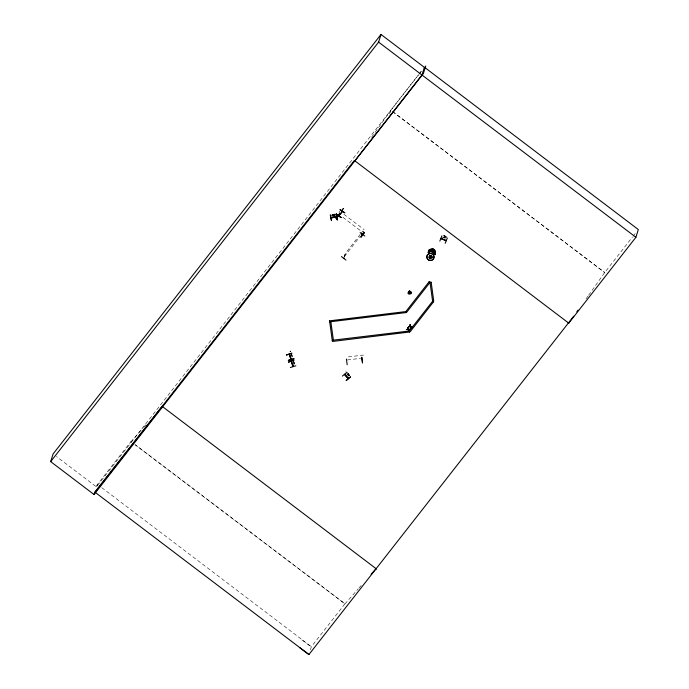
<?xml version="1.0" encoding="UTF-8"?>
<svg xmlns="http://www.w3.org/2000/svg" width="689" height="689" viewBox="0 0 689 689"><rect width="100%" height="100%" fill="white"/><g stroke="black" fill="none" stroke-linecap="round" stroke-linejoin="round"><path stroke-width="0.52" stroke-dasharray="3.44 2.58" d="M428.084 252.518A3.6 3.523 17.4 0 1 432.563 249.599A3.6 3.523 17.4 0 1 434.974 254.379A3.609 3.531 17.4 0 0 428.05 252.467C428.231 250.141 430.987 248.695 433.071 249.599M435.043 254.353A3.66 3.583 17.4 0 0 432.597 249.496A3.66 3.583 17.4 0 0 428.041 252.458C428.041 245.844 438.635 249.065 434.845 254.396A3.617 3.54 17.4 0 0 432.83 248.772A3.617 3.54 17.4 0 0 428.334 252.622M429.256 250.228L429.548 250.718L429.462 250.107M434.328 254.026L434.096 253.466M433.054 249.616L435.069 251.571L434.819 255.188A3.66 3.583 17.4 0 0 432.787 250.495A3.66 3.583 17.4 0 0 428.024 252.398L428.825 250.693M96.632 486.4L97.227 484.505M96.856 486.365L97.468 484.419L131.039 441.468L131.47 442.08M331.736 215.7L332.107 214.623M290.086 351.993L290.439 350.908M333.536 215.872L334.131 213.848M334.208 214.692L335.293 214.667M291.929 355.274L291.714 355.98L290.749 353.741M291.878 357.246L292.239 356.161M339.014 213.099L339.651 211.058M293.781 363.051L294.143 363.482L293.703 361.337M293.91 364.317L294.272 363.232M294.289 363.292L294.048 362.535L293.97 364.3L293.583 364.033M343.105 209.284L343.458 208.224L343.191 209.275M344.044 257.092L344.982 254.723L344.526 256.816M344.362 256.696L345.404 253.388L360.183 234.475M389.621 114.098L390.852 110.162L418.49 74.8M348.023 374.532L348.445 373.36M428.48 251.545C430.539 248.738 435.629 250.693 435 254.198A3.6 3.523 17.4 0 0 428.102 252.329L428.317 251.623M428.369 251.485L428.601 250.779M310.412 649.805L311.376 646.738L344.939 603.797L135.311 444.715M435.241 253.526L435.026 254.241A3.66 3.583 17.4 0 0 432.606 249.452A3.609 3.531 17.4 0 0 428.119 252.372M442.054 237.033L446.162 238.652L444.879 238.161L445.559 236.224L443.785 235.526L443.44 236.827L445.094 237.472M446.3 237.016L443.613 235.965L443.845 235.56M444.095 235.802L445.154 236.215M445.981 237.817L446.196 237.111L445.439 236.594M134.898 444.681L344.939 603.797M588.595 295.28L604.753 272.482L632.399 237.119M445.559 236.224L443.768 235.586M428.093 252.329L429.221 250.891M429.247 250.296L429.66 250.477L429.385 250.124M371.595 137.309L390.809 110.309M586.115 298.768L587.975 296.149M419.153 73.956L421.789 70.588M418.447 74.937L96.443 486.882L56.481 456.549M419.11 74.102L421.737 70.734M360.829 233.657L364.042 229.54M344.44 256.454L359.865 236.715M633.062 236.275L635.689 232.908M345.137 254.844L344.664 255.128M130.97 441.692L143.019 428.033M143.725 427.232L146.559 424.019M344.87 604.02L358.34 588.75M359.047 587.95L361.174 585.538M434.552 253.216C433.622 250.658 429.807 250.167 428.231 252.355A3.609 3.531 17.4 0 1 434.733 254.12A3.617 3.54 17.4 0 0 428.282 252.415M345.749 371.07L346.24 371.354M348.324 373.739L349.478 375.333L349.056 374.687M349.082 374.695L347.118 372.379M429.316 250.167L432.141 249.366M428.911 251.692L430.659 250.985M433.829 253.156L434.32 253.974A3.66 3.583 17.4 0 0 428.687 252.458L430.444 251.769M433.803 253.199A3.66 3.583 17.4 0 0 428.679 252.501L429.54 252.002M332.796 216.191L334.131 215.623L332.951 215.321L334.329 214.692L333.278 214.434L334.88 214.589M335.19 215.941L333.175 216.182M332.003 214.658L334.01 214.227M292.024 355.481L291.697 354.31L292.196 356.239L292.015 355.464M291.912 356.471L291.938 355.92M331.822 215.424L335.543 214.813M334.027 214.288L333.045 214.555L332.598 216.001L333.442 216.174M332.821 215.295L333.795 215.046L332.529 215.201M431.882 257.35L432.787 257.118A3.609 3.531 17.4 0 1 429.204 256.635L430.944 257.367M431.667 258.134L432.589 257.893L430.694 258.16L428.257 256.721A3.617 3.54 17.4 0 0 432.546 257.875A3.609 3.531 17.4 0 1 428.317 256.687M332.753 214.46L335.767 214.038M335.414 215.166L332.83 215.252M334.019 215.657L332.253 215.924L334.027 215.717M348.341 356.902L363.603 355.05M347.385 359.959L360.614 358.358M430.935 250.21L431.882 250.219M430.427 251.743L431.392 251.778M431.202 256.497L432.167 256.532A3.66 3.583 17.4 0 1 428.782 255.111L431.202 256.523L428.799 255.119A3.6 3.523 17.4 0 0 432.141 256.506M430.935 257.341L431.9 257.376A3.66 3.583 17.4 0 1 429.195 256.627L430.031 257.092M334.561 215.476L333.071 215.347L334.871 214.667M431.624 250.994L433.381 251.735M431.383 251.752L433.829 253.156M434.113 253.311L434.561 253.647M431.452 255.748L429.686 255.016M429.772 257.875L430.703 258.125M429.523 258.676L430.453 258.926A3.6 3.523 17.4 0 1 429.54 258.659A3.66 3.583 17.4 0 0 430.453 258.918M445.361 236.628L446.644 237.068M443.346 237.128L444.999 237.774M348.203 373.938L348.643 374.437L347.712 373.946L348.41 375.324L347.437 373.739M301.954 639.96L311.307 646.962M392.566 111.463L604.753 272.482M392.515 111.601L604.709 272.629M343.88 214.27L364.171 229.661M342.924 217.328L360.674 230.798M101.748 487.657L311.376 646.738M363.585 231.521L363.051 231.358L363.465 231.676M434.13 249.332L434.811 249.995M433.906 250.073L434.587 250.744M293.781 362.147L293.66 361.716M349.366 375.514L348.875 375.247L349.211 375.643M346.765 373.507L348.643 375.238L348.281 373.705M346.868 374.23L348.617 376.228M434.32 251.588L434.802 252.415M290.465 351.614L290.103 351.183L290.276 351.674M293.669 361.406L294.057 362.552M435.017 251.545L435.319 253.431M434.561 253.182L434.802 254.129M291.258 354.387L291.516 355.929M435.06 253.328L435.06 254.275A3.609 3.531 17.4 0 0 432.614 249.452A3.66 3.583 17.4 0 0 428.058 252.415M428.265 251.666L428.265 252.613M428.351 252.587A3.609 3.531 17.4 0 1 432.838 248.746A3.617 3.54 17.4 0 1 434.793 254.336A3.609 3.531 17.4 0 0 432.83 248.746A3.617 3.54 17.4 0 0 428.343 252.587A3.609 3.531 17.4 0 1 432.83 248.746A3.609 3.531 17.4 0 1 434.785 254.327M431.917 257.212A3.6 3.523 17.4 0 1 429.256 256.489M432.175 256.472A3.66 3.583 17.4 0 1 428.791 255.068A3.609 3.531 17.4 0 0 432.184 256.377M428.696 252.596A3.6 3.523 17.4 0 1 432.261 252.157M433.071 252.63A3.6 3.523 17.4 0 1 433.743 253.285M430.461 258.875A3.66 3.583 17.4 0 1 429.54 258.625M430.487 258.771A3.609 3.531 17.4 0 1 428.765 258.056M428.739 252.45A3.609 3.531 17.4 0 1 433.786 253.139M343.251 208.311L342.312 209.62L343.251 208.311M429.738 254.939A3.609 3.531 17.4 0 0 431.46 255.653A3.617 3.54 17.4 0 1 429.721 254.982A3.609 3.531 17.4 0 0 431.46 255.662A3.617 3.54 17.4 0 1 429.729 254.947"/><path stroke-width="1.03" d="M293.092 366.092L291.395 361.785M337.937 216.096L338.549 216.105M362.569 234.312L362.474 234.777L362.19 234.148M348.186 378.08C337.067 366.453 356.024 387.373 344.655 374.291M342.502 211.471L341.933 211.824L342.321 211.325M344.216 257.944L343.897 258.203M362.276 234.725L362.173 234.837M421.995 74.955L94.049 494.538L50.676 461.621L53.079 453.973L381 34.45L424.372 67.358M94.049 494.538L94.651 492.626M50.676 461.621L378.606 42.107L381 34.45M286.486 355.033L291.964 353.19L286.478 354.973M330.255 215.046L331.452 220.626L330.565 214.951M331.013 217.612L336.594 216.751M331.521 217.483L331.133 217.931M331.573 217.862L336.602 216.889M291.008 359.477L289.354 354.017M291.146 359.469L289.32 354.129M293.91 358.969L288.338 360.425L293.91 358.978M288.519 362.104L294.005 360.278L288.51 362.044M289.354 354.137L290.792 358.909M336.249 214.193L337.214 219.791L336.249 214.193L341.219 217.543M291.223 359.279L291.059 359.021M336.223 218.163L339.703 213.736M336.723 216.794L331.073 217.913M290.388 367.521L295.857 365.773M340.108 209.637L344.896 212.884L340.151 209.551M337.205 219.739L336.62 214.055M293.824 358.702L288.338 360.425M338.893 215.554L339.246 215.218L339.117 215.726M291.369 361.26L293.256 366.35M342.485 211.377L339.057 215.872M341.434 256.549L345.981 260.106M409.499 332.012L332.391 341.468L329.566 320.747M329.721 321.841L406.01 312.573M330.832 321.703L333.381 340.142M360.166 232.598L364.791 236.026M360.898 236.878L364.395 232.408L361.105 237.111M361.983 234.794L362.25 234.157M362.018 234.716L362.336 234.148M362.664 234.475L362.121 234.484M332.27 340.28L409.318 331.013L410.213 331.693L433.545 301.791M421.978 75.015L424.415 67.221L638.324 229.54L635.904 237.274L568.718 323.219L568.218 322.84M425.733 65.989L423.356 73.577L354.861 160.838M346.429 359.047L347.17 364.739M342.399 376.099L346.756 372.439M346.188 380.517L350.572 376.788L346.231 380.483M348.445 378.382L347.945 378.201M362.483 362.879L361.742 357.186L362.526 362.819M405.976 312.668L405.855 311.48M406.389 329.531L408.077 329.282L406.389 329.531L408.189 329.643L408.818 331.383L408.603 329.643L410.291 329.454L408.491 329.282L407.845 327.637L408.491 329.282L410.291 329.454M408.663 326.638L410.455 326.741L408.68 326.569M410.325 326.448L410.119 324.734L410.756 326.379L412.539 326.62M409.473 332.115L409.352 330.918M410.739 326.448L410.093 324.795M412.272 326.956L410.842 326.801L412.565 326.552M439.84 241.098L441.856 235.871M446.136 240.754L440.951 238.334M329.531 320.841L405.83 311.574L429.161 281.672M405.83 311.574L406.725 312.255L430.048 282.352M409.318 331.013L432.623 301.214L433.734 301.076L431.168 282.223M445.197 243.303L447.342 237.989M433.51 301.885L432.649 301.119M338.876 215.683L342.287 211.368M291.163 361.337L292.963 366.591M299.577 647.548L308.93 654.55L573.722 316.191M576.822 311.833L578.062 310.093M407.845 327.637L408.06 329.342M410.119 324.734L410.351 326.379M407.828 327.697L408.077 329.282M94.849 492.092L162.156 406.346L376.564 569.045M335.982 218.051L339.755 213.711L336.008 218.06M364.412 232.417L360.924 236.964M371.095 574.29L376.065 568.666M440.908 238.446L446.231 240.556M338.066 215.941L338.523 216.294M429.126 281.775L431.133 282.318M336.542 214.141L337.464 219.757M441.46 238.782L445.645 240.444M378.606 42.107L635.904 237.274M568.769 323.158L354.361 160.451L95.022 492.23L308.93 654.55M410.868 326.741L411.083 328.481L410.455 326.741M430.022 282.447L432.623 301.214M408.827 292.179L409.266 293.548L410.653 293.126L410.205 291.766L408.827 292.179M336.439 214.331L341.21 217.603L336.413 214.357M409.43 290.896C403.978 296.175 416.354 294.048 409.421 290.904M427.559 259.09A3.609 3.531 17.4 0 0 433.743 258.341A3.617 3.54 17.4 0 0 429.927 253.449A3.617 3.54 17.4 0 0 427.559 259.098A3.617 3.54 17.4 0 0 433.751 258.349A3.609 3.531 17.4 0 0 429.927 253.449A3.609 3.531 17.4 0 0 427.559 259.09"/></g></svg>
